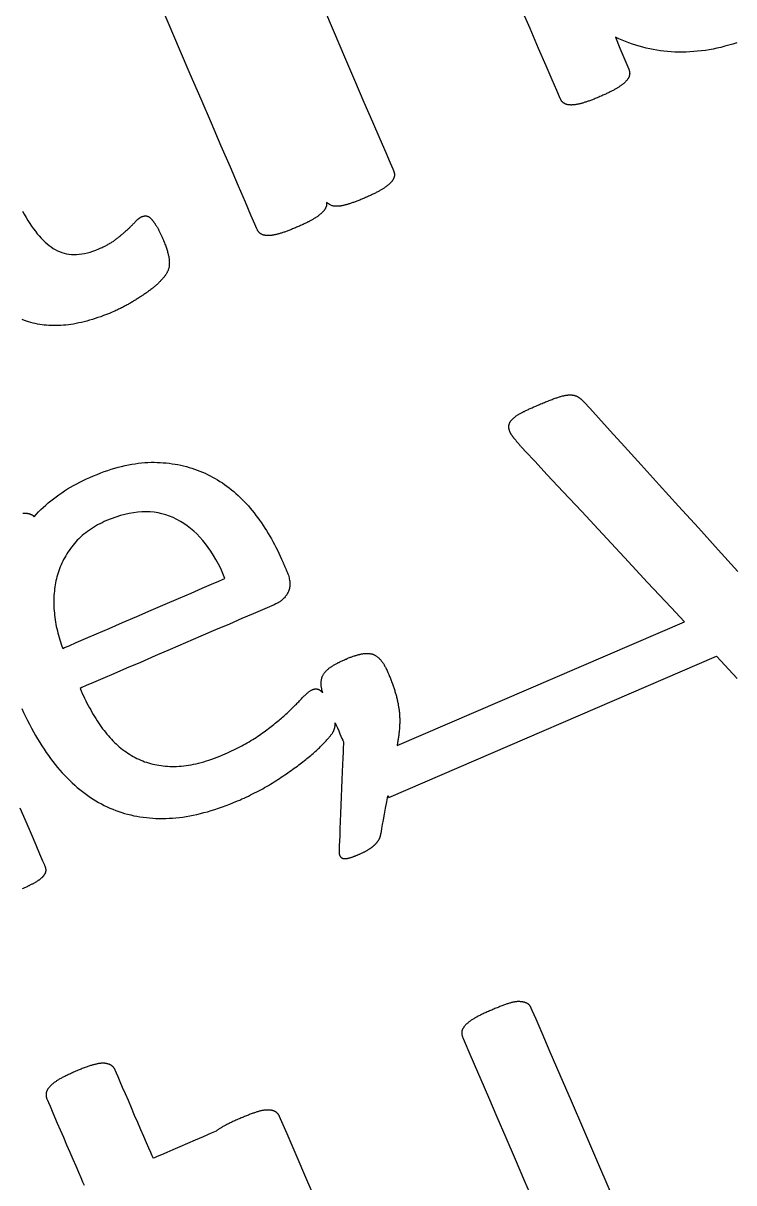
# Model space of a CAD drawing. Header units: millimetres. Extents: x 47 to 159, y 49 to 299.
# Drawn here: x 119.08 to 128.01, y 251.67 to 266.25 of the extents above; entities that cross this region are included whole.
import ezdxf

# ---------------------------------------------------------------- set-up
doc = ezdxf.new("R2010")
doc.units = ezdxf.units.MM

# ---------------------------------------------------------------- blocks, each defined once
blk = doc.blocks.new('angel 01')
blk.add_lwpolyline([(13.747, 149.005, 0.318461), (7.102, 157.632, 0.033088), (4.731, 158.018, 0.059314), (5.669, 159.449, 0.04376), (12.089, 158.395, 0.210922), (15.95, 160.403, 0.079784), (19.048, 165.603, 0.246642), (21.181, 166.184, 0.361521), (21.153, 168.841, -0.135806), (23.249, 169.158, 0.212319), (23.99, 172.551, 0.022534), (23.546, 175.18, -0.131755), (26.025, 176.646, 0.436709), (25.283, 179.205, -0.191149), (22.657, 181.706, -0.217566), (25.517, 186.238, 0.179965), (28.928, 194.97, -0.179604), (31.879, 196.335, 0.256284), (32.592, 213.117, 0.279776), (-3.792, 236.142, 0.107865), (-0.255, 243.222, 0.285509), (-1.621, 248.699, 0.169583), (-10.791, 249.609, 0.135734), (-52.014, 225.207, 0.13103)], format="xyb")
for points in [[(-3.589, 211.291), (-3.582, 211.292), (-3.576, 211.292), (-3.57, 211.292), (-3.564, 211.292), (-3.558, 211.292), (-3.552, 211.291), (-3.547, 211.291), (-3.542, 211.291), (-3.537, 211.29), (-3.532, 211.29), (-3.527, 211.289), (-3.523, 211.289), (-3.519, 211.288), (-3.515, 211.287), (-3.511, 211.286), (-3.507, 211.285), (-3.504, 211.284), (-3.501, 211.283), (-3.497, 211.282), (-3.494, 211.281), (-3.491, 211.279), (-3.488, 211.278), (-3.485, 211.277), (-3.482, 211.276), (-3.479, 211.274), (-3.477, 211.273), (-3.474, 211.272), (-3.472, 211.27), (-3.47, 211.269), (-3.467, 211.268), (-3.465, 211.266), (-3.463, 211.265), (-3.461, 211.263), (-3.459, 211.261), (-3.457, 211.26), (-3.456, 211.258), (-3.454, 211.257), (-3.452, 211.255), (-3.451, 211.253), (-3.449, 211.251), (-3.447, 211.249), (-3.445, 211.247), (-3.418, 211.277), (-3.39, 211.307), (-3.36, 211.336), (-3.33, 211.365), (-3.299, 211.393), (-3.268, 211.42), (-3.235, 211.447), (-3.202, 211.473), (-3.168, 211.499), (-3.134, 211.524), (-3.098, 211.549), (-3.062, 211.573), (-3.025, 211.596), (-2.987, 211.619), (-2.949, 211.641), (-2.909, 211.662), (-2.869, 211.683), (-2.828, 211.703), (-2.787, 211.723), (-2.744, 211.742), (-2.699, 211.761), (-2.654, 211.78), (-2.608, 211.797), (-2.563, 211.814), (-2.519, 211.829), (-2.475, 211.844), (-2.431, 211.857), (-2.388, 211.869), (-2.345, 211.88), (-2.302, 211.89), (-2.26, 211.899), (-2.218, 211.907), (-2.176, 211.913), (-2.135, 211.919), (-2.095, 211.924), (-2.054, 211.927), (-2.014, 211.929), (-1.975, 211.931), (-1.936, 211.931), (-1.897, 211.93), (-1.859, 211.928), (-1.821, 211.926), (-1.783, 211.923), (-1.746, 211.919), (-1.709, 211.914), (-1.672, 211.908), (-1.636, 211.902), (-1.6, 211.894), (-1.565, 211.886), (-1.53, 211.878), (-1.495, 211.868), (-1.461, 211.857), (-1.427, 211.846), (-1.393, 211.834), (-1.36, 211.821), (-1.327, 211.808), (-1.295, 211.793), (-1.263, 211.778), (-1.231, 211.762), (-1.2, 211.745), (-1.169, 211.728), (-1.138, 211.71), (-1.108, 211.691), (-1.078, 211.672), (-1.049, 211.651), (-1.02, 211.63), (-0.991, 211.609), (-0.963, 211.586), (-0.935, 211.563), (-0.908, 211.54), (-0.881, 211.515), (-0.854, 211.49), (-0.828, 211.464), (-0.802, 211.438), (-0.776, 211.41), (-0.751, 211.382), (-0.727, 211.354), (-0.702, 211.324), (-0.678, 211.294), (-0.655, 211.264), (-0.632, 211.233), (-0.609, 211.202), (-0.587, 211.17), (-0.565, 211.138), (-0.543, 211.105), (-0.522, 211.072), (-0.501, 211.038), (-0.481, 211.004), (-0.461, 210.97), (-0.442, 210.935), (-0.423, 210.899), (-0.404, 210.863), (-0.386, 210.827), (-0.368, 210.79), (-0.351, 210.753), (-0.334, 210.715), (-0.322, 210.688), (-0.321, 210.687), (-0.32, 210.683), (-0.318, 210.678), (-0.315, 210.672), (-0.312, 210.665), (-0.308, 210.657), (-0.304, 210.648), (-0.3, 210.638), (-0.296, 210.628), (-0.292, 210.619), (-0.288, 210.609), (-0.284, 210.6), (-0.28, 210.591), (-0.277, 210.583), (-0.274, 210.577), (-0.271, 210.571), (-0.27, 210.567), (-0.269, 210.564), (-0.267, 210.56), (-0.26, 210.543), (-0.254, 210.527), (-0.248, 210.511), (-0.243, 210.495), (-0.239, 210.48), (-0.236, 210.465), (-0.233, 210.45), (-0.231, 210.435), (-0.229, 210.421), (-0.228, 210.407), (-0.228, 210.394), (-0.229, 210.38), (-0.23, 210.368), (-0.232, 210.355), (-0.234, 210.343), (-0.237, 210.331), (-0.241, 210.319), (-0.246, 210.308), (-0.251, 210.297), (-0.257, 210.286), (-0.262, 210.276), (-0.269, 210.266), (-0.275, 210.256), (-0.282, 210.247), (-0.289, 210.238), (-0.296, 210.229), (-0.304, 210.221), (-0.312, 210.213), (-0.32, 210.205), (-0.329, 210.197), (-0.337, 210.19), (-0.346, 210.184), (-0.356, 210.177), (-0.365, 210.171), (-0.375, 210.165), (-0.385, 210.16), (-0.396, 210.154), (-0.406, 210.15), (-0.427, 210.141), (-0.485, 210.116), (-0.574, 210.078), (-0.69, 210.027), (-0.831, 209.967), (-0.99, 209.898), (-1.164, 209.823), (-1.349, 209.744), (-1.54, 209.661), (-1.733, 209.578), (-1.924, 209.496), (-2.109, 209.416), (-2.283, 209.341), (-2.443, 209.272), (-2.583, 209.212), (-2.7, 209.162), (-2.789, 209.123), (-2.846, 209.099), (-2.868, 209.089), (-2.854, 209.058), (-2.84, 209.026), (-2.825, 208.995), (-2.811, 208.964), (-2.796, 208.934), (-2.781, 208.904), (-2.765, 208.874), (-2.75, 208.845), (-2.734, 208.817), (-2.718, 208.789), (-2.702, 208.761), (-2.686, 208.734), (-2.669, 208.708), (-2.653, 208.682), (-2.636, 208.656), (-2.619, 208.631), (-2.601, 208.606), (-2.584, 208.582), (-2.566, 208.559), (-2.548, 208.536), (-2.53, 208.513), (-2.511, 208.491), (-2.493, 208.47), (-2.474, 208.449), (-2.454, 208.429), (-2.435, 208.409), (-2.415, 208.391), (-2.394, 208.372), (-2.374, 208.354), (-2.353, 208.337), (-2.332, 208.32), (-2.31, 208.304), (-2.289, 208.289), (-2.267, 208.274), (-2.244, 208.26), (-2.222, 208.246), (-2.199, 208.233), (-2.176, 208.22), (-2.152, 208.209), (-2.129, 208.197), (-2.105, 208.187), (-2.08, 208.177), (-2.056, 208.167), (-2.031, 208.159), (-2.006, 208.151), (-1.98, 208.144), (-1.954, 208.137), (-1.928, 208.131), (-1.902, 208.126), (-1.876, 208.121), (-1.849, 208.117), (-1.822, 208.114), (-1.794, 208.111), (-1.766, 208.109), (-1.738, 208.108), (-1.71, 208.107), (-1.682, 208.107), (-1.653, 208.108), (-1.623, 208.109), (-1.594, 208.112), (-1.564, 208.115), (-1.534, 208.118), (-1.503, 208.123), (-1.472, 208.128), (-1.441, 208.134), (-1.409, 208.141), (-1.377, 208.149), (-1.345, 208.157), (-1.312, 208.166), (-1.279, 208.176), (-1.246, 208.187), (-1.212, 208.199), (-1.178, 208.211), (-1.144, 208.224), (-1.109, 208.238), (-1.074, 208.252), (-1.043, 208.266), (-1.015, 208.278), (-0.988, 208.29), (-0.962, 208.302), (-0.935, 208.315), (-0.91, 208.327), (-0.884, 208.34), (-0.859, 208.353), (-0.835, 208.366), (-0.811, 208.379), (-0.787, 208.392), (-0.764, 208.405), (-0.741, 208.418), (-0.718, 208.432), (-0.696, 208.445), (-0.675, 208.459), (-0.654, 208.472), (-0.633, 208.486), (-0.613, 208.5), (-0.593, 208.514), (-0.573, 208.528), (-0.554, 208.542), (-0.535, 208.556), (-0.517, 208.569), (-0.498, 208.583), (-0.48, 208.596), (-0.463, 208.61), (-0.446, 208.623), (-0.429, 208.636), (-0.412, 208.65), (-0.396, 208.663), (-0.38, 208.676), (-0.365, 208.689), (-0.349, 208.702), (-0.334, 208.715), (-0.32, 208.727), (-0.306, 208.74), (-0.292, 208.753), (-0.278, 208.765), (-0.265, 208.778), (-0.252, 208.79), (-0.239, 208.802), (-0.227, 208.814), (-0.215, 208.825), (-0.203, 208.837), (-0.191, 208.848), (-0.18, 208.859), (-0.169, 208.87), (-0.158, 208.881), (-0.147, 208.891), (-0.137, 208.901), (-0.127, 208.912), (-0.117, 208.921), (-0.108, 208.931), (-0.099, 208.941), (-0.09, 208.95), (-0.081, 208.959), (-0.073, 208.968), (-0.065, 208.977), (-0.057, 208.985), (-0.049, 208.993), (-0.041, 209.001), (-0.034, 209.008), (-0.026, 209.015), (-0.019, 209.022), (-0.012, 209.028), (-0.005, 209.034), (0.002, 209.04), (0.008, 209.045), (0.015, 209.049), (0.021, 209.054), (0.027, 209.058), (0.033, 209.062), (0.039, 209.065), (0.044, 209.068), (0.05, 209.071), (0.054, 209.073), (0.057, 209.074), (0.06, 209.075), (0.063, 209.076), (0.067, 209.077), (0.07, 209.078), (0.073, 209.079), (0.076, 209.08), (0.079, 209.08), (0.082, 209.081), (0.085, 209.081), (0.088, 209.081), (0.091, 209.082), (0.094, 209.082), (0.097, 209.082), (0.1, 209.082), (0.103, 209.082), (0.106, 209.081), (0.109, 209.081), (0.112, 209.081), (0.115, 209.08), (0.119, 209.079), (0.122, 209.079), (0.124, 209.078), (0.127, 209.077), (0.13, 209.076), (0.133, 209.074), (0.136, 209.073), (0.139, 209.072), (0.142, 209.07), (0.145, 209.069), (0.147, 209.067), (0.15, 209.065), (0.153, 209.063), (0.156, 209.061), (0.158, 209.059), (0.161, 209.057), (0.164, 209.054), (0.166, 209.052), (0.169, 209.049), (0.172, 209.047), (0.174, 209.044), (0.177, 209.041), (0.18, 209.038), (0.182, 209.034), (0.183, 209.037), (0.18, 209.047), (0.177, 209.057), (0.175, 209.066), (0.173, 209.076), (0.171, 209.085), (0.169, 209.094), (0.168, 209.103), (0.166, 209.112), (0.165, 209.12), (0.165, 209.129), (0.164, 209.137), (0.164, 209.145), (0.164, 209.153), (0.164, 209.16), (0.164, 209.168), (0.165, 209.176), (0.166, 209.183), (0.167, 209.19), (0.168, 209.197), (0.169, 209.204), (0.171, 209.211), (0.173, 209.218), (0.175, 209.224), (0.177, 209.231), (0.179, 209.237), (0.182, 209.243), (0.185, 209.249), (0.188, 209.255), (0.191, 209.261), (0.195, 209.267), (0.198, 209.272), (0.202, 209.278), (0.206, 209.284), (0.21, 209.289), (0.215, 209.294), (0.219, 209.3), (0.224, 209.305), (0.229, 209.31), (0.234, 209.315), (0.24, 209.321), (0.245, 209.326), (0.251, 209.331), (0.257, 209.336), (0.263, 209.341), (0.27, 209.346), (0.276, 209.351), (0.283, 209.355), (0.29, 209.36), (0.297, 209.365), (0.304, 209.369), (0.312, 209.374), (0.32, 209.379), (0.328, 209.384), (0.336, 209.388), (0.344, 209.393), (0.353, 209.398), (0.361, 209.402), (0.37, 209.407), (0.379, 209.412), (0.389, 209.416), (0.398, 209.421), (0.408, 209.426), (0.418, 209.43), (0.428, 209.435), (0.438, 209.44), (0.448, 209.444), (0.459, 209.449), (0.47, 209.454), (0.48, 209.458), (0.49, 209.463), (0.5, 209.467), (0.51, 209.471), (0.52, 209.475), (0.53, 209.479), (0.54, 209.482), (0.55, 209.486), (0.559, 209.489), (0.569, 209.492), (0.578, 209.496), (0.587, 209.499), (0.596, 209.502), (0.605, 209.504), (0.614, 209.507), (0.623, 209.51), (0.632, 209.512), (0.64, 209.514), (0.649, 209.516), (0.657, 209.518), (0.665, 209.52), (0.673, 209.522), (0.682, 209.523), (0.69, 209.525), (0.697, 209.526), (0.705, 209.527), (0.713, 209.527), (0.72, 209.528), (0.728, 209.528), (0.735, 209.529), (0.742, 209.529), (0.75, 209.529), (0.757, 209.528), (0.764, 209.528), (0.771, 209.527), (0.777, 209.526), (0.784, 209.525), (0.791, 209.524), (0.797, 209.523), (0.804, 209.521), (0.81, 209.519), (0.816, 209.517), (0.822, 209.515), (0.829, 209.512), (0.835, 209.509), (0.841, 209.506), (0.847, 209.503), (0.853, 209.499), (0.859, 209.495), (0.865, 209.491), (0.87, 209.487), (0.876, 209.483), (0.882, 209.478), (0.887, 209.473), (0.893, 209.468), (0.898, 209.462), (0.904, 209.456), (0.909, 209.45), (0.915, 209.444), (0.92, 209.437), (0.925, 209.431), (0.931, 209.423), (0.936, 209.416), (0.941, 209.408), (0.947, 209.4), (0.952, 209.391), (0.957, 209.383), (0.962, 209.374), (0.967, 209.364), (0.973, 209.355), (0.978, 209.345), (0.983, 209.334), (0.988, 209.324), (0.993, 209.313), (0.998, 209.302), (1.003, 209.29), (1.009, 209.278), (1.015, 209.264), (1.02, 209.251), (1.026, 209.238), (1.031, 209.225), (1.036, 209.212), (1.041, 209.199), (1.046, 209.186), (1.051, 209.173), (1.056, 209.16), (1.06, 209.147), (1.065, 209.135), (1.069, 209.122), (1.074, 209.11), (1.078, 209.098), (1.082, 209.086), (1.086, 209.073), (1.089, 209.061), (1.093, 209.049), (1.097, 209.038), (1.1, 209.026), (1.104, 209.014), (1.107, 209.002), (1.11, 208.99), (1.113, 208.979), (1.116, 208.967), (1.119, 208.955), (1.121, 208.944), (1.124, 208.932), (1.126, 208.921), (1.129, 208.909), (1.131, 208.898), (1.133, 208.886), (1.135, 208.875), (1.137, 208.863), (1.139, 208.852), (1.141, 208.841), (1.142, 208.83), (1.144, 208.818), (1.145, 208.807), (1.146, 208.796), (1.148, 208.784), (1.149, 208.773), (1.149, 208.762), (1.15, 208.75), (1.151, 208.739), (1.151, 208.727), (1.152, 208.716), (1.152, 208.704), (1.152, 208.692), (1.152, 208.681), (1.152, 208.669), (1.152, 208.657), (1.152, 208.645), (1.151, 208.634), (1.151, 208.622), (1.15, 208.61), (1.15, 208.598), (1.149, 208.586), (1.148, 208.574), (1.147, 208.561), (1.145, 208.549), (1.144, 208.537), (1.143, 208.524), (1.141, 208.511), (1.14, 208.498), (1.138, 208.485), (1.136, 208.472), (1.134, 208.459), (1.132, 208.446), (1.13, 208.433), (1.128, 208.419), (1.126, 208.406), (1.123, 208.392), (1.121, 208.378), (1.119, 208.37), (4.732, 209.927), (4.565, 210.106), (4.27, 210.422), (3.98, 210.733), (3.701, 211.032), (3.441, 211.311), (3.208, 211.561), (3.008, 211.775), (2.85, 211.945), (2.74, 212.062), (2.687, 212.119), (2.68, 212.127), (2.674, 212.133), (2.669, 212.139), (2.664, 212.145), (2.659, 212.151), (2.654, 212.156), (2.65, 212.162), (2.645, 212.167), (2.64, 212.173), (2.636, 212.178), (2.631, 212.183), (2.627, 212.188), (2.623, 212.193), (2.619, 212.198), (2.615, 212.203), (2.611, 212.208), (2.607, 212.213), (2.603, 212.217), (2.599, 212.222), (2.596, 212.226), (2.592, 212.231), (2.589, 212.235), (2.586, 212.239), (2.583, 212.243), (2.58, 212.247), (2.577, 212.251), (2.574, 212.254), (2.572, 212.258), (2.57, 212.261), (2.567, 212.264), (2.565, 212.267), (2.563, 212.271), (2.561, 212.273), (2.56, 212.276), (2.558, 212.279), (2.556, 212.282), (2.555, 212.284), (2.554, 212.286), (2.552, 212.289), (2.551, 212.291), (2.55, 212.293), (2.549, 212.296), (2.547, 212.298), (2.546, 212.3), (2.545, 212.302), (2.544, 212.304), (2.543, 212.306), (2.542, 212.308), (2.541, 212.31), (2.54, 212.312), (2.539, 212.314), (2.539, 212.316), (2.538, 212.318), (2.537, 212.32), (2.535, 212.325), (2.533, 212.33), (2.532, 212.334), (2.53, 212.339), (2.529, 212.343), (2.528, 212.348), (2.527, 212.353), (2.526, 212.357), (2.525, 212.362), (2.525, 212.366), (2.525, 212.371), (2.525, 212.376), (2.525, 212.38), (2.525, 212.385), (2.525, 212.389), (2.526, 212.394), (2.526, 212.398), (2.527, 212.403), (2.528, 212.407), (2.529, 212.412), (2.531, 212.416), (2.532, 212.421), (2.534, 212.425), (2.536, 212.43), (2.539, 212.434), (2.541, 212.438), (2.544, 212.443), (2.547, 212.447), (2.55, 212.452), (2.554, 212.456), (2.557, 212.461), (2.561, 212.465), (2.565, 212.47), (2.569, 212.474), (2.574, 212.479), (2.578, 212.483), (2.583, 212.487), (2.588, 212.492), (2.594, 212.496), (2.599, 212.501), (2.605, 212.505), (2.611, 212.51), (2.618, 212.514), (2.624, 212.518), (2.631, 212.523), (2.638, 212.527), (2.645, 212.532), (2.652, 212.536), (2.66, 212.541), (2.668, 212.545), (2.676, 212.55), (2.685, 212.554), (2.693, 212.559), (2.702, 212.563), (2.711, 212.568), (2.721, 212.572), (2.73, 212.577), (2.74, 212.582), (2.75, 212.587), (2.761, 212.592), (2.771, 212.597), (2.782, 212.602), (2.794, 212.607), (2.805, 212.612), (2.817, 212.617), (2.829, 212.623), (2.841, 212.628), (2.853, 212.634), (2.866, 212.639), (2.879, 212.645), (2.892, 212.651), (2.909, 212.658), (2.925, 212.665), (2.942, 212.672), (2.957, 212.678), (2.972, 212.685), (2.987, 212.691), (3.002, 212.697), (3.016, 212.702), (3.03, 212.708), (3.044, 212.713), (3.057, 212.718), (3.07, 212.723), (3.082, 212.728), (3.094, 212.732), (3.106, 212.736), (3.118, 212.74), (3.129, 212.744), (3.139, 212.748), (3.15, 212.751), (3.16, 212.754), (3.17, 212.757), (3.18, 212.76), (3.189, 212.763), (3.198, 212.765), (3.207, 212.767), (3.216, 212.769), (3.225, 212.771), (3.233, 212.773), (3.241, 212.774), (3.249, 212.776), (3.257, 212.777), (3.265, 212.777), (3.272, 212.778), (3.279, 212.779), (3.286, 212.779), (3.292, 212.779), (3.299, 212.779), (3.305, 212.779), (3.311, 212.778), (3.317, 212.778), (3.323, 212.777), (3.329, 212.777), (3.334, 212.776), (3.34, 212.775), (3.345, 212.774), (3.35, 212.772), (3.356, 212.771), (3.36, 212.769), (3.365, 212.768), (3.37, 212.766), (3.374, 212.764), (3.379, 212.762), (3.383, 212.759), (3.387, 212.757), (3.391, 212.755), (3.396, 212.752), (3.4, 212.749), (3.404, 212.747), (3.408, 212.744), (3.413, 212.741), (3.417, 212.738), (3.421, 212.734), (3.426, 212.731), (3.43, 212.728), (3.434, 212.724), (3.439, 212.72), (3.443, 212.717), (3.448, 212.713), (3.452, 212.709), (3.457, 212.705), (3.461, 212.701), (3.477, 212.683), (3.542, 212.613), (3.651, 212.492), (3.8, 212.328), (3.981, 212.128), (4.189, 211.899), (4.417, 211.647), (4.659, 211.381), (4.908, 211.106), (5.158, 210.83), (5.403, 210.56)], [(5.391, 217.205), (5.341, 217.19), (5.291, 217.175), (5.241, 217.162), (5.192, 217.149), (5.142, 217.138), (5.093, 217.128), (5.044, 217.119), (4.996, 217.111), (4.947, 217.105), (4.899, 217.099), (4.851, 217.095), (4.803, 217.092), (4.756, 217.089), (4.708, 217.088), (4.661, 217.089), (4.614, 217.09), (4.568, 217.092), (4.522, 217.095), (4.476, 217.1), (4.43, 217.105), (4.385, 217.112), (4.34, 217.12), (4.296, 217.129), (4.252, 217.139), (4.208, 217.15), (4.164, 217.162), (4.121, 217.175), (4.078, 217.189), (4.035, 217.204), (3.993, 217.221), (3.951, 217.238), (3.91, 217.257), (3.868, 217.277), (3.919, 217.14), (3.983, 216.992), (4.021, 216.902), (4.033, 216.875), (4.034, 216.871), (4.036, 216.867), (4.037, 216.863), (4.039, 216.859), (4.04, 216.854), (4.041, 216.85), (4.042, 216.846), (4.043, 216.842), (4.043, 216.838), (4.044, 216.834), (4.044, 216.83), (4.044, 216.826), (4.045, 216.822), (4.045, 216.818), (4.044, 216.814), (4.044, 216.81), (4.044, 216.806), (4.043, 216.802), (4.042, 216.799), (4.041, 216.795), (4.04, 216.791), (4.039, 216.787), (4.038, 216.783), (4.036, 216.779), (4.034, 216.775), (4.032, 216.771), (4.03, 216.767), (4.028, 216.763), (4.026, 216.759), (4.023, 216.755), (4.021, 216.751), (4.018, 216.747), (4.015, 216.743), (4.011, 216.738), (4.008, 216.734), (4.004, 216.73), (4.001, 216.726), (3.997, 216.722), (3.993, 216.717), (3.989, 216.713), (3.984, 216.709), (3.979, 216.704), (3.975, 216.7), (3.97, 216.695), (3.964, 216.691), (3.959, 216.687), (3.953, 216.682), (3.947, 216.678), (3.941, 216.673), (3.935, 216.669), (3.929, 216.664), (3.922, 216.659), (3.915, 216.655), (3.908, 216.65), (3.901, 216.646), (3.893, 216.641), (3.886, 216.636), (3.878, 216.632), (3.87, 216.627), (3.861, 216.622), (3.853, 216.617), (3.844, 216.612), (3.835, 216.608), (3.826, 216.603), (3.816, 216.598), (3.807, 216.593), (3.797, 216.588), (3.786, 216.582), (3.776, 216.577), (3.765, 216.572), (3.754, 216.567), (3.743, 216.562), (3.732, 216.557), (3.72, 216.551), (3.708, 216.546), (3.696, 216.54), (3.684, 216.535), (3.671, 216.53), (3.658, 216.524), (3.646, 216.519), (3.634, 216.514), (3.622, 216.509), (3.61, 216.504), (3.598, 216.499), (3.586, 216.495), (3.575, 216.49), (3.564, 216.486), (3.553, 216.482), (3.542, 216.478), (3.532, 216.474), (3.522, 216.471), (3.511, 216.467), (3.502, 216.464), (3.492, 216.461), (3.482, 216.458), (3.473, 216.455), (3.464, 216.452), (3.455, 216.449), (3.446, 216.447), (3.437, 216.444), (3.429, 216.442), (3.42, 216.44), (3.412, 216.438), (3.404, 216.436), (3.396, 216.435), (3.388, 216.433), (3.381, 216.432), (3.373, 216.43), (3.366, 216.429), (3.359, 216.428), (3.352, 216.427), (3.345, 216.426), (3.339, 216.426), (3.332, 216.425), (3.326, 216.425), (3.319, 216.425), (3.313, 216.424), (3.307, 216.424), (3.302, 216.425), (3.296, 216.425), (3.291, 216.425), (3.285, 216.425), (3.28, 216.426), (3.275, 216.427), (3.27, 216.427), (3.265, 216.428), (3.26, 216.429), (3.256, 216.43), (3.251, 216.431), (3.247, 216.433), (3.243, 216.434), (3.239, 216.435), (3.235, 216.437), (3.231, 216.439), (3.227, 216.441), (3.224, 216.443), (3.22, 216.445), (3.217, 216.447), (3.214, 216.449), (3.211, 216.451), (3.208, 216.454), (3.205, 216.456), (3.202, 216.459), (3.199, 216.462), (3.196, 216.464), (3.193, 216.467), (3.191, 216.471), (3.188, 216.474), (3.186, 216.477), (3.184, 216.481), (3.181, 216.484), (3.179, 216.488), (3.177, 216.492), (3.175, 216.496), (3.173, 216.5), (3.171, 216.504), (3.161, 216.527), (3.127, 216.607), (3.069, 216.74), (2.993, 216.918), (2.899, 217.135), (2.792, 217.385), (2.673, 217.66)], [(0.192, 217.649), (0.327, 217.335), (0.459, 217.029), (0.585, 216.735), (0.703, 216.461), (0.81, 216.214), (0.902, 215.999), (0.977, 215.825), (1.033, 215.696), (1.066, 215.62), (1.074, 215.6), (1.076, 215.596), (1.077, 215.592), (1.079, 215.588), (1.08, 215.583), (1.081, 215.579), (1.082, 215.575), (1.083, 215.571), (1.084, 215.567), (1.085, 215.563), (1.085, 215.559), (1.086, 215.555), (1.086, 215.551), (1.086, 215.547), (1.086, 215.543), (1.086, 215.539), (1.085, 215.535), (1.085, 215.531), (1.084, 215.527), (1.083, 215.524), (1.082, 215.52), (1.081, 215.516), (1.08, 215.512), (1.079, 215.508), (1.077, 215.504), (1.075, 215.5), (1.073, 215.496), (1.071, 215.492), (1.069, 215.488), (1.067, 215.484), (1.064, 215.48), (1.061, 215.476), (1.059, 215.472), (1.056, 215.467), (1.052, 215.463), (1.049, 215.459), (1.045, 215.455), (1.042, 215.451), (1.038, 215.446), (1.034, 215.442), (1.029, 215.438), (1.025, 215.433), (1.02, 215.429), (1.015, 215.425), (1.01, 215.42), (1.005, 215.416), (0.999, 215.411), (0.994, 215.407), (0.988, 215.402), (0.982, 215.398), (0.976, 215.393), (0.969, 215.389), (0.962, 215.384), (0.956, 215.38), (0.949, 215.375), (0.941, 215.37), (0.934, 215.366), (0.926, 215.361), (0.918, 215.356), (0.91, 215.352), (0.902, 215.347), (0.893, 215.342), (0.885, 215.337), (0.876, 215.332), (0.866, 215.327), (0.857, 215.322), (0.847, 215.317), (0.837, 215.312), (0.827, 215.307), (0.816, 215.302), (0.806, 215.297), (0.795, 215.292), (0.783, 215.287), (0.772, 215.281), (0.76, 215.276), (0.748, 215.271), (0.736, 215.265), (0.724, 215.26), (0.711, 215.254), (0.698, 215.249), (0.686, 215.244), (0.674, 215.239), (0.662, 215.234), (0.65, 215.229), (0.638, 215.224), (0.627, 215.22), (0.615, 215.215), (0.604, 215.211), (0.593, 215.207), (0.583, 215.203), (0.572, 215.199), (0.562, 215.196), (0.552, 215.192), (0.542, 215.189), (0.532, 215.186), (0.523, 215.182), (0.513, 215.18), (0.504, 215.177), (0.495, 215.174), (0.486, 215.172), (0.478, 215.169), (0.469, 215.167), (0.461, 215.165), (0.453, 215.163), (0.445, 215.161), (0.437, 215.16), (0.429, 215.158), (0.421, 215.157), (0.414, 215.155), (0.407, 215.154), (0.4, 215.153), (0.393, 215.152), (0.386, 215.152), (0.379, 215.151), (0.373, 215.15), (0.366, 215.15), (0.36, 215.15), (0.354, 215.15), (0.348, 215.15), (0.342, 215.15), (0.336, 215.15), (0.33, 215.151), (0.324, 215.152), (0.318, 215.154), (0.311, 215.156), (0.303, 215.158), (0.296, 215.161), (0.287, 215.165), (0.278, 215.17), (0.268, 215.175), (0.257, 215.181), (0.245, 215.188), (0.232, 215.196), (0.232, 215.193), (0.232, 215.189), (0.232, 215.185), (0.233, 215.181), (0.233, 215.177), (0.232, 215.173), (0.232, 215.169), (0.232, 215.166), (0.231, 215.162), (0.23, 215.158), (0.23, 215.154), (0.229, 215.15), (0.227, 215.146), (0.226, 215.142), (0.225, 215.138), (0.223, 215.134), (0.221, 215.13), (0.219, 215.126), (0.217, 215.122), (0.215, 215.118), (0.212, 215.114), (0.21, 215.11), (0.207, 215.106), (0.204, 215.102), (0.201, 215.098), (0.197, 215.094), (0.194, 215.089), (0.19, 215.085), (0.186, 215.081), (0.182, 215.077), (0.178, 215.072), (0.174, 215.068), (0.169, 215.064), (0.164, 215.059), (0.16, 215.055), (0.154, 215.05), (0.149, 215.046), (0.143, 215.042), (0.138, 215.037), (0.132, 215.033), (0.125, 215.028), (0.119, 215.023), (0.113, 215.019), (0.106, 215.014), (0.099, 215.01), (0.092, 215.005), (0.084, 215), (0.077, 214.996), (0.069, 214.991), (0.061, 214.986), (0.053, 214.982), (0.044, 214.977), (0.036, 214.972), (0.027, 214.967), (0.018, 214.962), (0.009, 214.957), (-0.001, 214.953), (-0.01, 214.948), (-0.02, 214.943), (-0.03, 214.938), (-0.041, 214.933), (-0.051, 214.928), (-0.062, 214.923), (-0.073, 214.917), (-0.084, 214.912), (-0.096, 214.907), (-0.107, 214.902), (-0.119, 214.897), (-0.131, 214.892), (-0.144, 214.886), (-0.157, 214.88), (-0.17, 214.875), (-0.182, 214.87), (-0.195, 214.865), (-0.207, 214.86), (-0.219, 214.855), (-0.23, 214.851), (-0.242, 214.846), (-0.253, 214.842), (-0.264, 214.838), (-0.275, 214.834), (-0.286, 214.83), (-0.296, 214.826), (-0.306, 214.823), (-0.316, 214.82), (-0.326, 214.816), (-0.335, 214.813), (-0.345, 214.811), (-0.354, 214.808), (-0.363, 214.805), (-0.371, 214.803), (-0.38, 214.801), (-0.388, 214.799), (-0.397, 214.797), (-0.405, 214.795), (-0.413, 214.793), (-0.421, 214.791), (-0.428, 214.79), (-0.436, 214.789), (-0.443, 214.787), (-0.45, 214.786), (-0.457, 214.785), (-0.464, 214.784), (-0.471, 214.784), (-0.477, 214.783), (-0.484, 214.783), (-0.49, 214.782), (-0.496, 214.782), (-0.502, 214.782), (-0.508, 214.782), (-0.514, 214.782), (-0.519, 214.783), (-0.525, 214.783), (-0.53, 214.783), (-0.535, 214.784), (-0.54, 214.785), (-0.545, 214.786), (-0.55, 214.786), (-0.554, 214.787), (-0.559, 214.789), (-0.563, 214.79), (-0.568, 214.791), (-0.572, 214.793), (-0.576, 214.794), (-0.58, 214.796), (-0.583, 214.798), (-0.587, 214.799), (-0.59, 214.801), (-0.594, 214.803), (-0.597, 214.806), (-0.6, 214.808), (-0.603, 214.81), (-0.606, 214.813), (-0.609, 214.815), (-0.612, 214.818), (-0.615, 214.821), (-0.618, 214.824), (-0.62, 214.827), (-0.623, 214.83), (-0.625, 214.834), (-0.628, 214.837), (-0.63, 214.841), (-0.632, 214.844), (-0.634, 214.848), (-0.636, 214.852), (-0.638, 214.856), (-0.64, 214.86), (-0.644, 214.869), (-0.669, 214.927), (-0.718, 215.04), (-0.787, 215.201), (-0.874, 215.403), (-0.977, 215.641), (-1.091, 215.907), (-1.216, 216.195), (-1.346, 216.499), (-1.481, 216.811), (-1.616, 217.125), (-1.749, 217.434), (-1.878, 217.733)], [(-3.591, 215.091), (-3.569, 215.05), (-3.546, 215.011), (-3.523, 214.973), (-3.5, 214.936), (-3.477, 214.901), (-3.453, 214.868), (-3.43, 214.836), (-3.406, 214.806), (-3.382, 214.778), (-3.357, 214.751), (-3.333, 214.725), (-3.308, 214.701), (-3.283, 214.679), (-3.258, 214.658), (-3.232, 214.639), (-3.206, 214.621), (-3.179, 214.606), (-3.152, 214.592), (-3.124, 214.58), (-3.096, 214.569), (-3.067, 214.561), (-3.037, 214.554), (-3.007, 214.549), (-2.976, 214.546), (-2.944, 214.545), (-2.912, 214.545), (-2.879, 214.548), (-2.845, 214.552), (-2.811, 214.558), (-2.776, 214.566), (-2.741, 214.575), (-2.705, 214.586), (-2.668, 214.6), (-2.631, 214.614), (-2.613, 214.622), (-2.601, 214.628), (-2.589, 214.633), (-2.578, 214.639), (-2.566, 214.644), (-2.555, 214.65), (-2.544, 214.655), (-2.533, 214.661), (-2.522, 214.667), (-2.512, 214.673), (-2.502, 214.679), (-2.492, 214.685), (-2.482, 214.691), (-2.472, 214.697), (-2.462, 214.703), (-2.453, 214.709), (-2.444, 214.715), (-2.435, 214.722), (-2.426, 214.728), (-2.418, 214.735), (-2.409, 214.741), (-2.401, 214.748), (-2.393, 214.754), (-2.385, 214.761), (-2.377, 214.767), (-2.369, 214.773), (-2.361, 214.78), (-2.353, 214.786), (-2.346, 214.792), (-2.338, 214.798), (-2.331, 214.804), (-2.324, 214.81), (-2.317, 214.817), (-2.31, 214.823), (-2.303, 214.829), (-2.296, 214.835), (-2.29, 214.841), (-2.283, 214.846), (-2.277, 214.852), (-2.27, 214.858), (-2.264, 214.864), (-2.258, 214.87), (-2.252, 214.875), (-2.246, 214.881), (-2.241, 214.887), (-2.235, 214.892), (-2.229, 214.897), (-2.224, 214.903), (-2.219, 214.908), (-2.213, 214.913), (-2.208, 214.919), (-2.203, 214.924), (-2.198, 214.929), (-2.193, 214.934), (-2.189, 214.939), (-2.184, 214.944), (-2.18, 214.948), (-2.175, 214.953), (-2.171, 214.958), (-2.166, 214.963), (-2.162, 214.967), (-2.158, 214.971), (-2.154, 214.975), (-2.149, 214.979), (-2.145, 214.983), (-2.141, 214.987), (-2.137, 214.99), (-2.132, 214.994), (-2.128, 214.997), (-2.124, 215), (-2.119, 215.003), (-2.115, 215.006), (-2.111, 215.009), (-2.107, 215.011), (-2.102, 215.014), (-2.098, 215.016), (-2.094, 215.018), (-2.09, 215.02), (-2.086, 215.021), (-2.084, 215.023), (-2.081, 215.023), (-2.078, 215.024), (-2.076, 215.025), (-2.073, 215.026), (-2.07, 215.027), (-2.067, 215.027), (-2.065, 215.028), (-2.062, 215.028), (-2.059, 215.029), (-2.056, 215.029), (-2.053, 215.029), (-2.05, 215.029), (-2.048, 215.03), (-2.045, 215.03), (-2.042, 215.03), (-2.039, 215.029), (-2.036, 215.029), (-2.033, 215.029), (-2.03, 215.029), (-2.027, 215.028), (-2.024, 215.027), (-2.021, 215.027), (-2.018, 215.026), (-2.015, 215.024), (-2.012, 215.023), (-2.009, 215.022), (-2.006, 215.02), (-2.003, 215.019), (-2, 215.017), (-1.997, 215.015), (-1.994, 215.013), (-1.992, 215.01), (-1.989, 215.008), (-1.986, 215.005), (-1.983, 215.003), (-1.98, 215), (-1.977, 214.997), (-1.974, 214.994), (-1.971, 214.99), (-1.968, 214.987), (-1.965, 214.983), (-1.962, 214.98), (-1.959, 214.976), (-1.955, 214.972), (-1.952, 214.968), (-1.949, 214.963), (-1.946, 214.959), (-1.942, 214.954), (-1.939, 214.95), (-1.935, 214.945), (-1.932, 214.94), (-1.928, 214.935), (-1.925, 214.929), (-1.921, 214.924), (-1.917, 214.918), (-1.913, 214.913), (-1.91, 214.907), (-1.906, 214.901), (-1.902, 214.895), (-1.898, 214.888), (-1.894, 214.882), (-1.89, 214.875), (-1.887, 214.868), (-1.883, 214.861), (-1.879, 214.853), (-1.875, 214.846), (-1.871, 214.838), (-1.867, 214.83), (-1.863, 214.822), (-1.859, 214.814), (-1.855, 214.806), (-1.851, 214.797), (-1.847, 214.788), (-1.843, 214.779), (-1.839, 214.77), (-1.834, 214.761), (-1.829, 214.748), (-1.823, 214.733), (-1.817, 214.718), (-1.811, 214.704), (-1.805, 214.69), (-1.8, 214.676), (-1.795, 214.662), (-1.79, 214.649), (-1.785, 214.635), (-1.781, 214.623), (-1.777, 214.61), (-1.773, 214.598), (-1.769, 214.586), (-1.766, 214.575), (-1.763, 214.563), (-1.76, 214.552), (-1.758, 214.542), (-1.755, 214.531), (-1.753, 214.521), (-1.751, 214.511), (-1.75, 214.502), (-1.748, 214.492), (-1.747, 214.483), (-1.746, 214.474), (-1.746, 214.465), (-1.745, 214.456), (-1.745, 214.447), (-1.744, 214.439), (-1.745, 214.431), (-1.745, 214.423), (-1.745, 214.415), (-1.746, 214.407), (-1.747, 214.399), (-1.748, 214.392), (-1.749, 214.385), (-1.751, 214.378), (-1.752, 214.371), (-1.754, 214.364), (-1.756, 214.358), (-1.759, 214.351), (-1.761, 214.345), (-1.764, 214.338), (-1.767, 214.332), (-1.77, 214.325), (-1.773, 214.319), (-1.777, 214.312), (-1.781, 214.305), (-1.785, 214.299), (-1.79, 214.292), (-1.794, 214.285), (-1.799, 214.278), (-1.804, 214.271), (-1.81, 214.264), (-1.815, 214.257), (-1.821, 214.25), (-1.827, 214.243), (-1.833, 214.235), (-1.84, 214.228), (-1.847, 214.221), (-1.854, 214.213), (-1.861, 214.206), (-1.868, 214.199), (-1.875, 214.191), (-1.883, 214.184), (-1.891, 214.177), (-1.898, 214.169), (-1.906, 214.162), (-1.915, 214.155), (-1.923, 214.148), (-1.931, 214.14), (-1.94, 214.133), (-1.949, 214.126), (-1.958, 214.119), (-1.967, 214.112), (-1.976, 214.105), (-1.985, 214.097), (-1.995, 214.09), (-2.005, 214.083), (-2.014, 214.076), (-2.024, 214.069), (-2.034, 214.062), (-2.045, 214.055), (-2.055, 214.048), (-2.065, 214.041), (-2.075, 214.034), (-2.086, 214.027), (-2.096, 214.02), (-2.107, 214.013), (-2.118, 214.006), (-2.128, 213.999), (-2.139, 213.992), (-2.15, 213.985), (-2.161, 213.978), (-2.172, 213.971), (-2.184, 213.964), (-2.195, 213.957), (-2.206, 213.95), (-2.218, 213.944), (-2.229, 213.937), (-2.241, 213.93), (-2.253, 213.923), (-2.264, 213.917), (-2.276, 213.91), (-2.288, 213.904), (-2.299, 213.897), (-2.311, 213.891), (-2.323, 213.885), (-2.335, 213.879), (-2.347, 213.873), (-2.359, 213.867), (-2.371, 213.861), (-2.383, 213.855), (-2.395, 213.85), (-2.407, 213.844), (-2.419, 213.838), (-2.431, 213.833), (-2.443, 213.828), (-2.462, 213.82), (-2.499, 213.804), (-2.535, 213.79), (-2.572, 213.776), (-2.608, 213.762), (-2.643, 213.75), (-2.678, 213.738), (-2.713, 213.727), (-2.748, 213.717), (-2.782, 213.707), (-2.816, 213.698), (-2.85, 213.69), (-2.884, 213.683), (-2.917, 213.676), (-2.949, 213.67), (-2.982, 213.665), (-3.014, 213.661), (-3.045, 213.657), (-3.077, 213.654), (-3.108, 213.652), (-3.139, 213.651), (-3.169, 213.65), (-3.199, 213.65), (-3.229, 213.65), (-3.259, 213.652), (-3.288, 213.654), (-3.317, 213.657), (-3.346, 213.66), (-3.375, 213.665), (-3.403, 213.67), (-3.431, 213.676), (-3.459, 213.682), (-3.487, 213.69), (-3.514, 213.698), (-3.541, 213.706), (-3.568, 213.716), (-3.594, 213.726)], [(-3.591, 206.572), (-3.58, 206.577), (-3.57, 206.581), (-3.56, 206.586), (-3.549, 206.59), (-3.54, 206.595), (-3.53, 206.599), (-3.521, 206.604), (-3.512, 206.608), (-3.503, 206.612), (-3.494, 206.617), (-3.486, 206.621), (-3.477, 206.625), (-3.469, 206.629), (-3.462, 206.633), (-3.454, 206.637), (-3.447, 206.641), (-3.44, 206.645), (-3.433, 206.649), (-3.426, 206.653), (-3.42, 206.657), (-3.413, 206.661), (-3.407, 206.665), (-3.401, 206.668), (-3.395, 206.672), (-3.39, 206.676), (-3.384, 206.68), (-3.379, 206.683), (-3.374, 206.687), (-3.369, 206.691), (-3.365, 206.694), (-3.36, 206.698), (-3.356, 206.701), (-3.352, 206.705), (-3.348, 206.709), (-3.344, 206.712), (-3.34, 206.715), (-3.337, 206.719), (-3.334, 206.722), (-3.331, 206.726), (-3.328, 206.729), (-3.325, 206.733), (-3.322, 206.736), (-3.32, 206.739), (-3.317, 206.743), (-3.315, 206.746), (-3.313, 206.749), (-3.311, 206.753), (-3.309, 206.756), (-3.307, 206.759), (-3.305, 206.762), (-3.304, 206.766), (-3.302, 206.769), (-3.301, 206.772), (-3.3, 206.775), (-3.299, 206.779), (-3.298, 206.782), (-3.297, 206.785), (-3.296, 206.788), (-3.296, 206.791), (-3.295, 206.794), (-3.295, 206.798), (-3.295, 206.801), (-3.295, 206.804), (-3.295, 206.807), (-3.295, 206.811), (-3.295, 206.814), (-3.296, 206.817), (-3.296, 206.82), (-3.297, 206.824), (-3.298, 206.827), (-3.298, 206.831), (-3.299, 206.834), (-3.301, 206.837), (-3.302, 206.841), (-3.303, 206.844), (-3.305, 206.848), (-3.312, 206.865), (-3.335, 206.918), (-3.372, 207.003), (-3.421, 207.117), (-3.48, 207.255), (-3.547, 207.412), (-3.622, 207.584)], [(-3.6, 208.837), (-3.577, 208.785), (-3.553, 208.735), (-3.529, 208.686), (-3.504, 208.637), (-3.479, 208.59), (-3.454, 208.543), (-3.428, 208.498), (-3.402, 208.453), (-3.375, 208.409), (-3.349, 208.367), (-3.321, 208.325), (-3.294, 208.284), (-3.266, 208.245), (-3.238, 208.206), (-3.209, 208.168), (-3.18, 208.131), (-3.15, 208.095), (-3.121, 208.06), (-3.091, 208.026), (-3.06, 207.994), (-3.029, 207.962), (-2.998, 207.931), (-2.967, 207.901), (-2.935, 207.872), (-2.903, 207.844), (-2.871, 207.817), (-2.838, 207.79), (-2.805, 207.765), (-2.771, 207.741), (-2.737, 207.718), (-2.703, 207.696), (-2.669, 207.675), (-2.634, 207.655), (-2.599, 207.636), (-2.564, 207.617), (-2.528, 207.6), (-2.492, 207.584), (-2.455, 207.569), (-2.419, 207.554), (-2.382, 207.541), (-2.344, 207.528), (-2.307, 207.517), (-2.269, 207.506), (-2.23, 207.497), (-2.192, 207.488), (-2.153, 207.48), (-2.114, 207.473), (-2.074, 207.468), (-2.034, 207.463), (-1.994, 207.459), (-1.954, 207.456), (-1.913, 207.454), (-1.872, 207.453), (-1.83, 207.452), (-1.789, 207.453), (-1.747, 207.455), (-1.704, 207.458), (-1.662, 207.461), (-1.619, 207.466), (-1.575, 207.471), (-1.532, 207.478), (-1.488, 207.486), (-1.444, 207.494), (-1.399, 207.504), (-1.354, 207.514), (-1.309, 207.526), (-1.263, 207.538), (-1.218, 207.551), (-1.171, 207.566), (-1.125, 207.581), (-1.078, 207.598), (-1.031, 207.615), (-0.983, 207.633), (-0.936, 207.652), (-0.887, 207.673), (-0.858, 207.685), (-0.831, 207.698), (-0.804, 207.71), (-0.777, 207.722), (-0.75, 207.735), (-0.724, 207.748), (-0.698, 207.761), (-0.672, 207.774), (-0.646, 207.787), (-0.621, 207.8), (-0.596, 207.814), (-0.571, 207.827), (-0.546, 207.841), (-0.522, 207.855), (-0.498, 207.869), (-0.474, 207.883), (-0.451, 207.898), (-0.427, 207.912), (-0.404, 207.927), (-0.382, 207.942), (-0.359, 207.956), (-0.337, 207.971), (-0.316, 207.985), (-0.294, 208), (-0.273, 208.014), (-0.253, 208.028), (-0.232, 208.042), (-0.212, 208.057), (-0.192, 208.071), (-0.173, 208.084), (-0.154, 208.098), (-0.135, 208.112), (-0.117, 208.126), (-0.099, 208.139), (-0.081, 208.153), (-0.064, 208.167), (-0.047, 208.18), (-0.03, 208.193), (-0.014, 208.207), (0.002, 208.22), (0.018, 208.233), (0.033, 208.245), (0.048, 208.258), (0.063, 208.271), (0.077, 208.283), (0.09, 208.295), (0.104, 208.307), (0.117, 208.319), (0.13, 208.331), (0.142, 208.343), (0.154, 208.354), (0.165, 208.365), (0.177, 208.377), (0.187, 208.388), (0.198, 208.399), (0.208, 208.409), (0.218, 208.42), (0.227, 208.43), (0.236, 208.44), (0.244, 208.45), (0.252, 208.459), (0.26, 208.468), (0.267, 208.477), (0.274, 208.485), (0.28, 208.493), (0.286, 208.5), (0.292, 208.508), (0.297, 208.514), (0.302, 208.521), (0.306, 208.527), (0.31, 208.532), (0.313, 208.537), (0.316, 208.542), (0.319, 208.547), (0.321, 208.551), (0.323, 208.555), (0.324, 208.558), (0.325, 208.562), (0.327, 208.565), (0.328, 208.568), (0.329, 208.572), (0.33, 208.575), (0.331, 208.579), (0.332, 208.582), (0.333, 208.585), (0.334, 208.589), (0.335, 208.592), (0.336, 208.595), (0.336, 208.599), (0.337, 208.602), (0.338, 208.605), (0.338, 208.609), (0.339, 208.612), (0.34, 208.615), (0.34, 208.619), (0.34, 208.622), (0.341, 208.625), (0.341, 208.628), (0.341, 208.632), (0.341, 208.635), (0.341, 208.638), (0.341, 208.642), (0.341, 208.645), (0.341, 208.648), (0.341, 208.652), (0.341, 208.655), (0.351, 208.633), (0.368, 208.593), (0.385, 208.554), (0.4, 208.519), (0.414, 208.487), (0.426, 208.459), (0.435, 208.438), (0.442, 208.423), (0.445, 208.415), (0.445, 208.411), (0.444, 208.388), (0.443, 208.346), (0.44, 208.288), (0.437, 208.216), (0.434, 208.132), (0.43, 208.038), (0.426, 207.938), (0.422, 207.833), (0.417, 207.726), (0.413, 207.619), (0.409, 207.514), (0.405, 207.415), (0.401, 207.322), (0.398, 207.239), (0.395, 207.168), (0.392, 207.111), (0.391, 207.07), (0.39, 207.049), (0.39, 207.044), (0.39, 207.039), (0.39, 207.035), (0.39, 207.031), (0.39, 207.027), (0.39, 207.023), (0.391, 207.019), (0.391, 207.015), (0.392, 207.011), (0.392, 207.008), (0.393, 207.004), (0.394, 207.001), (0.394, 206.998), (0.395, 206.995), (0.396, 206.992), (0.397, 206.989), (0.398, 206.986), (0.399, 206.984), (0.4, 206.981), (0.402, 206.979), (0.403, 206.977), (0.404, 206.975), (0.406, 206.973), (0.408, 206.971), (0.409, 206.969), (0.411, 206.967), (0.413, 206.965), (0.415, 206.963), (0.417, 206.962), (0.419, 206.96), (0.421, 206.959), (0.423, 206.957), (0.426, 206.956), (0.428, 206.955), (0.431, 206.954), (0.434, 206.953), (0.436, 206.952), (0.439, 206.951), (0.442, 206.95), (0.445, 206.949), (0.448, 206.949), (0.451, 206.948), (0.455, 206.948), (0.458, 206.948), (0.462, 206.948), (0.466, 206.948), (0.47, 206.948), (0.474, 206.948), (0.478, 206.948), (0.482, 206.949), (0.486, 206.949), (0.491, 206.95), (0.496, 206.951), (0.5, 206.952), (0.505, 206.953), (0.51, 206.954), (0.516, 206.956), (0.521, 206.957), (0.526, 206.959), (0.532, 206.96), (0.537, 206.962), (0.543, 206.964), (0.549, 206.966), (0.555, 206.968), (0.561, 206.97), (0.567, 206.972), (0.573, 206.975), (0.579, 206.977), (0.586, 206.979), (0.592, 206.982), (0.599, 206.985), (0.606, 206.987), (0.613, 206.99), (0.62, 206.993), (0.627, 206.996), (0.634, 206.999), (0.642, 207.002), (0.649, 207.006), (0.657, 207.009), (0.664, 207.012), (0.672, 207.016), (0.679, 207.019), (0.686, 207.022), (0.693, 207.026), (0.699, 207.029), (0.706, 207.032), (0.712, 207.035), (0.719, 207.039), (0.725, 207.042), (0.731, 207.045), (0.737, 207.049), (0.742, 207.052), (0.748, 207.055), (0.753, 207.058), (0.759, 207.061), (0.764, 207.065), (0.769, 207.068), (0.774, 207.071), (0.779, 207.074), (0.783, 207.078), (0.788, 207.081), (0.792, 207.084), (0.797, 207.087), (0.801, 207.09), (0.805, 207.094), (0.81, 207.097), (0.814, 207.1), (0.818, 207.103), (0.822, 207.107), (0.825, 207.11), (0.829, 207.113), (0.833, 207.116), (0.836, 207.119), (0.84, 207.123), (0.843, 207.126), (0.846, 207.129), (0.849, 207.132), (0.852, 207.135), (0.855, 207.139), (0.858, 207.142), (0.861, 207.145), (0.864, 207.149), (0.867, 207.152), (0.869, 207.155), (0.872, 207.158), (0.874, 207.162), (0.877, 207.165), (0.879, 207.168), (0.882, 207.172), (0.884, 207.175), (0.886, 207.178), (0.888, 207.182), (0.89, 207.185), (0.892, 207.189), (0.894, 207.192), (0.896, 207.195), (0.897, 207.199), (0.899, 207.203), (0.901, 207.206), (0.902, 207.21), (0.904, 207.214), (0.905, 207.217), (0.906, 207.221), (0.908, 207.225), (0.909, 207.229), (0.91, 207.233), (0.911, 207.237), (0.912, 207.241), (0.913, 207.245), (0.914, 207.25), (0.915, 207.254), (0.916, 207.258), (0.916, 207.263), (0.918, 207.269), (0.922, 207.291), (0.928, 207.328), (0.937, 207.377), (0.948, 207.437), (0.961, 207.506), (0.975, 207.581), (0.99, 207.662), (1.004, 207.739), (1.014, 207.715), (5.137, 209.492), (5.398, 209.212)], [(3.799, 202.766), (3.631, 203.157), (3.467, 203.537), (3.312, 203.897), (3.17, 204.226), (3.046, 204.514), (2.943, 204.753), (2.867, 204.931), (2.82, 205.039), (2.807, 205.069), (2.805, 205.074), (2.803, 205.078), (2.8, 205.082), (2.798, 205.086), (2.796, 205.09), (2.793, 205.094), (2.79, 205.098), (2.787, 205.101), (2.784, 205.105), (2.781, 205.108), (2.778, 205.111), (2.775, 205.114), (2.771, 205.117), (2.768, 205.12), (2.764, 205.122), (2.76, 205.125), (2.757, 205.127), (2.753, 205.129), (2.749, 205.131), (2.744, 205.133), (2.74, 205.135), (2.735, 205.136), (2.731, 205.138), (2.726, 205.139), (2.721, 205.141), (2.716, 205.142), (2.711, 205.143), (2.705, 205.145), (2.7, 205.146), (2.694, 205.146), (2.689, 205.147), (2.683, 205.148), (2.677, 205.149), (2.671, 205.149), (2.665, 205.15), (2.658, 205.15), (2.652, 205.15), (2.645, 205.15), (2.638, 205.15), (2.631, 205.15), (2.623, 205.149), (2.616, 205.148), (2.608, 205.147), (2.6, 205.146), (2.592, 205.145), (2.584, 205.143), (2.576, 205.141), (2.567, 205.139), (2.558, 205.137), (2.549, 205.135), (2.54, 205.132), (2.531, 205.129), (2.521, 205.126), (2.512, 205.123), (2.502, 205.12), (2.491, 205.116), (2.481, 205.113), (2.47, 205.109), (2.459, 205.105), (2.448, 205.101), (2.437, 205.096), (2.425, 205.092), (2.413, 205.087), (2.401, 205.082), (2.389, 205.078), (2.376, 205.072), (2.363, 205.067), (2.35, 205.062), (2.337, 205.056), (2.323, 205.05), (2.309, 205.044), (2.295, 205.038), (2.281, 205.032), (2.267, 205.026), (2.254, 205.02), (2.24, 205.014), (2.228, 205.008), (2.215, 205.003), (2.203, 204.997), (2.191, 204.991), (2.18, 204.986), (2.169, 204.98), (2.158, 204.975), (2.147, 204.97), (2.137, 204.965), (2.127, 204.96), (2.118, 204.955), (2.109, 204.95), (2.1, 204.945), (2.092, 204.94), (2.083, 204.935), (2.075, 204.931), (2.067, 204.926), (2.06, 204.921), (2.052, 204.916), (2.045, 204.911), (2.038, 204.906), (2.031, 204.901), (2.025, 204.896), (2.018, 204.891), (2.012, 204.886), (2.007, 204.881), (2.001, 204.876), (1.995, 204.871), (1.99, 204.866), (1.985, 204.861), (1.981, 204.856), (1.976, 204.851), (1.972, 204.846), (1.968, 204.841), (1.964, 204.836), (1.96, 204.831), (1.957, 204.826), (1.953, 204.822), (1.951, 204.817), (1.948, 204.812), (1.945, 204.808), (1.943, 204.803), (1.941, 204.799), (1.939, 204.794), (1.938, 204.79), (1.936, 204.786), (1.935, 204.782), (1.934, 204.777), (1.934, 204.773), (1.933, 204.769), (1.933, 204.765), (1.932, 204.761), (1.932, 204.757), (1.932, 204.752), (1.933, 204.748), (1.933, 204.744), (1.933, 204.74), (1.934, 204.735), (1.935, 204.731), (1.936, 204.726), (1.937, 204.722), (1.938, 204.717), (1.94, 204.713), (1.941, 204.708), (1.943, 204.704), (1.945, 204.699), (1.949, 204.688), (1.975, 204.628), (2.023, 204.518), (2.09, 204.363), (2.173, 204.17), (2.268, 203.948), (2.374, 203.702), (2.487, 203.44), (2.604, 203.168), (2.723, 202.894), (2.839, 202.624)], [(0.05, 202.754), (-0.042, 202.967), (-0.126, 203.164), (-0.202, 203.339), (-0.265, 203.486), (-0.314, 203.6), (-0.346, 203.674), (-0.359, 203.704), (-0.361, 203.708), (-0.363, 203.713), (-0.365, 203.717), (-0.368, 203.721), (-0.37, 203.725), (-0.373, 203.729), (-0.375, 203.733), (-0.378, 203.737), (-0.381, 203.74), (-0.384, 203.743), (-0.387, 203.747), (-0.39, 203.75), (-0.393, 203.753), (-0.396, 203.755), (-0.399, 203.758), (-0.403, 203.761), (-0.407, 203.763), (-0.41, 203.765), (-0.414, 203.767), (-0.418, 203.769), (-0.422, 203.771), (-0.426, 203.773), (-0.431, 203.775), (-0.436, 203.776), (-0.44, 203.778), (-0.445, 203.779), (-0.45, 203.781), (-0.456, 203.782), (-0.461, 203.783), (-0.467, 203.784), (-0.473, 203.784), (-0.479, 203.785), (-0.485, 203.786), (-0.491, 203.786), (-0.498, 203.787), (-0.504, 203.787), (-0.511, 203.787), (-0.518, 203.787), (-0.525, 203.787), (-0.532, 203.786), (-0.54, 203.786), (-0.547, 203.785), (-0.555, 203.784), (-0.563, 203.782), (-0.571, 203.781), (-0.58, 203.779), (-0.588, 203.778), (-0.597, 203.776), (-0.606, 203.773), (-0.615, 203.771), (-0.624, 203.768), (-0.633, 203.766), (-0.643, 203.763), (-0.652, 203.76), (-0.662, 203.756), (-0.672, 203.753), (-0.683, 203.749), (-0.693, 203.746), (-0.704, 203.742), (-0.715, 203.738), (-0.727, 203.733), (-0.738, 203.729), (-0.75, 203.724), (-0.762, 203.72), (-0.774, 203.715), (-0.787, 203.71), (-0.8, 203.704), (-0.813, 203.699), (-0.826, 203.693), (-0.84, 203.688), (-0.853, 203.682), (-0.867, 203.676), (-0.881, 203.67), (-0.894, 203.664), (-0.907, 203.658), (-0.92, 203.652), (-0.933, 203.647), (-0.945, 203.641), (-0.957, 203.636), (-0.969, 203.63), (-0.98, 203.625), (-0.991, 203.619), (-1.002, 203.614), (-1.013, 203.609), (-1.023, 203.603), (-1.033, 203.598), (-1.043, 203.593), (-1.052, 203.588), (-1.061, 203.583), (-1.07, 203.578), (-1.079, 203.573), (-1.087, 203.569), (-1.095, 203.564), (-1.103, 203.559), (-1.111, 203.554), (-1.118, 203.549), (-1.126, 203.544), (-1.133, 203.539), (-1.139, 203.534), (-1.146, 203.529), (-1.152, 203.524), (-1.156, 203.521), (-1.218, 203.494), (-1.318, 203.451), (-1.418, 203.408), (-1.517, 203.365), (-1.612, 203.324), (-1.699, 203.287), (-1.778, 203.253), (-1.844, 203.224), (-1.896, 203.202), (-1.931, 203.187), (-1.947, 203.18), (-1.95, 203.186), (-1.961, 203.21), (-1.979, 203.252), (-2.003, 203.307), (-2.032, 203.375), (-2.065, 203.453), (-2.102, 203.538), (-2.141, 203.628), (-2.181, 203.72), (-2.221, 203.814), (-2.26, 203.905), (-2.297, 203.991), (-2.332, 204.072), (-2.363, 204.143), (-2.388, 204.203), (-2.408, 204.249), (-2.421, 204.279), (-2.426, 204.29), (-2.428, 204.294), (-2.43, 204.298), (-2.432, 204.302), (-2.434, 204.306), (-2.436, 204.309), (-2.439, 204.313), (-2.441, 204.316), (-2.444, 204.32), (-2.447, 204.323), (-2.449, 204.326), (-2.452, 204.33), (-2.455, 204.333), (-2.459, 204.336), (-2.462, 204.339), (-2.465, 204.341), (-2.469, 204.344), (-2.473, 204.347), (-2.476, 204.349), (-2.48, 204.352), (-2.484, 204.354), (-2.489, 204.356), (-2.493, 204.358), (-2.497, 204.36), (-2.502, 204.362), (-2.507, 204.364), (-2.512, 204.365), (-2.517, 204.367), (-2.522, 204.368), (-2.527, 204.369), (-2.533, 204.37), (-2.538, 204.371), (-2.544, 204.372), (-2.55, 204.373), (-2.556, 204.374), (-2.562, 204.374), (-2.568, 204.374), (-2.575, 204.375), (-2.582, 204.375), (-2.588, 204.375), (-2.596, 204.374), (-2.603, 204.374), (-2.61, 204.373), (-2.618, 204.372), (-2.626, 204.371), (-2.634, 204.37), (-2.642, 204.369), (-2.651, 204.367), (-2.659, 204.365), (-2.668, 204.364), (-2.677, 204.361), (-2.686, 204.359), (-2.696, 204.357), (-2.705, 204.354), (-2.715, 204.351), (-2.725, 204.348), (-2.735, 204.345), (-2.746, 204.342), (-2.757, 204.338), (-2.768, 204.334), (-2.779, 204.33), (-2.791, 204.326), (-2.803, 204.322), (-2.815, 204.317), (-2.827, 204.313), (-2.84, 204.308), (-2.853, 204.302), (-2.866, 204.297), (-2.879, 204.292), (-2.893, 204.286), (-2.907, 204.28), (-2.921, 204.274), (-2.936, 204.268), (-2.949, 204.262), (-2.963, 204.256), (-2.976, 204.25), (-2.989, 204.244), (-3.001, 204.239), (-3.013, 204.233), (-3.025, 204.227), (-3.037, 204.222), (-3.048, 204.216), (-3.059, 204.21), (-3.07, 204.205), (-3.081, 204.199), (-3.091, 204.194), (-3.101, 204.189), (-3.11, 204.183), (-3.12, 204.178), (-3.129, 204.173), (-3.138, 204.168), (-3.146, 204.163), (-3.154, 204.157), (-3.162, 204.152), (-3.17, 204.147), (-3.178, 204.142), (-3.185, 204.137), (-3.192, 204.132), (-3.199, 204.127), (-3.205, 204.122), (-3.212, 204.117), (-3.218, 204.112), (-3.223, 204.106), (-3.229, 204.101), (-3.234, 204.096), (-3.239, 204.091), (-3.244, 204.086), (-3.249, 204.081), (-3.253, 204.076), (-3.257, 204.071), (-3.261, 204.067), (-3.265, 204.062), (-3.268, 204.057), (-3.272, 204.052), (-3.275, 204.047), (-3.277, 204.042), (-3.28, 204.038), (-3.282, 204.033), (-3.285, 204.028), (-3.287, 204.024), (-3.288, 204.019), (-3.29, 204.015), (-3.291, 204.01), (-3.292, 204.006), (-3.293, 204.001), (-3.294, 203.997), (-3.294, 203.993), (-3.295, 203.988), (-3.295, 203.984), (-3.295, 203.98), (-3.295, 203.975), (-3.295, 203.971), (-3.294, 203.967), (-3.294, 203.963), (-3.293, 203.958), (-3.293, 203.954), (-3.292, 203.95), (-3.291, 203.946), (-3.29, 203.942), (-3.289, 203.938), (-3.287, 203.933), (-3.286, 203.929), (-3.284, 203.925), (-3.283, 203.921), (-3.278, 203.91), (-3.265, 203.88), (-3.245, 203.834), (-3.219, 203.774), (-3.189, 203.703), (-3.154, 203.622), (-3.117, 203.536), (-3.077, 203.445), (-3.037, 203.351), (-2.997, 203.259), (-2.958, 203.169), (-2.922, 203.084), (-2.888, 203.006), (-2.859, 202.938), (-2.835, 202.883), (-2.817, 202.841)]]:
    blk.add_lwpolyline(points)
blk.add_lwpolyline([(-1.045, 210.47), (-1.072, 210.533), (-1.099, 210.594), (-1.128, 210.652), (-1.158, 210.708), (-1.189, 210.761), (-1.221, 210.812), (-1.255, 210.86), (-1.289, 210.907), (-1.325, 210.95), (-1.361, 210.992), (-1.399, 211.031), (-1.438, 211.067), (-1.478, 211.101), (-1.52, 211.133), (-1.562, 211.162), (-1.606, 211.189), (-1.65, 211.214), (-1.696, 211.236), (-1.743, 211.255), (-1.79, 211.271), (-1.838, 211.284), (-1.887, 211.295), (-1.936, 211.303), (-1.987, 211.307), (-2.038, 211.309), (-2.09, 211.308), (-2.142, 211.305), (-2.196, 211.298), (-2.25, 211.288), (-2.305, 211.276), (-2.361, 211.261), (-2.417, 211.243), (-2.475, 211.222), (-2.533, 211.198), (-2.563, 211.185), (-2.591, 211.171), (-2.62, 211.157), (-2.647, 211.143), (-2.674, 211.128), (-2.7, 211.112), (-2.725, 211.096), (-2.75, 211.08), (-2.774, 211.063), (-2.797, 211.045), (-2.819, 211.027), (-2.841, 211.009), (-2.862, 210.99), (-2.882, 210.971), (-2.902, 210.951), (-2.921, 210.931), (-2.939, 210.91), (-2.956, 210.889), (-2.973, 210.868), (-2.989, 210.846), (-3.005, 210.824), (-3.02, 210.802), (-3.034, 210.78), (-3.048, 210.757), (-3.061, 210.734), (-3.074, 210.711), (-3.085, 210.688), (-3.097, 210.664), (-3.107, 210.641), (-3.117, 210.617), (-3.127, 210.592), (-3.136, 210.568), (-3.144, 210.543), (-3.151, 210.518), (-3.158, 210.493), (-3.165, 210.467), (-3.171, 210.442), (-3.176, 210.416), (-3.181, 210.39), (-3.185, 210.364), (-3.188, 210.338), (-3.191, 210.311), (-3.194, 210.284), (-3.196, 210.257), (-3.197, 210.23), (-3.198, 210.203), (-3.198, 210.176), (-3.198, 210.148), (-3.197, 210.12), (-3.196, 210.092), (-3.194, 210.064), (-3.191, 210.036), (-3.188, 210.008), (-3.185, 209.979), (-3.181, 209.951), (-3.176, 209.923), (-3.171, 209.895), (-3.166, 209.868), (-3.16, 209.84), (-3.153, 209.812), (-3.146, 209.784), (-3.139, 209.757), (-3.131, 209.729), (-3.123, 209.701), (-3.114, 209.674), (-3.104, 209.646), (-3.095, 209.619), (-3.084, 209.592), (-3.064, 209.601), (-3.006, 209.625), (-2.916, 209.664), (-2.799, 209.715), (-2.659, 209.775), (-2.502, 209.843), (-2.332, 209.916), (-2.155, 209.992), (-1.975, 210.07), (-1.798, 210.146), (-1.628, 210.219), (-1.471, 210.287), (-1.331, 210.347), (-1.213, 210.398), (-1.123, 210.437), (-1.066, 210.461)], close=True)

msp = doc.modelspace()

# ---------------------------------------------------------------- block references
msp.add_blockref('angel 01', (122.661, 48.801))

doc.saveas('drawing.dxf')
